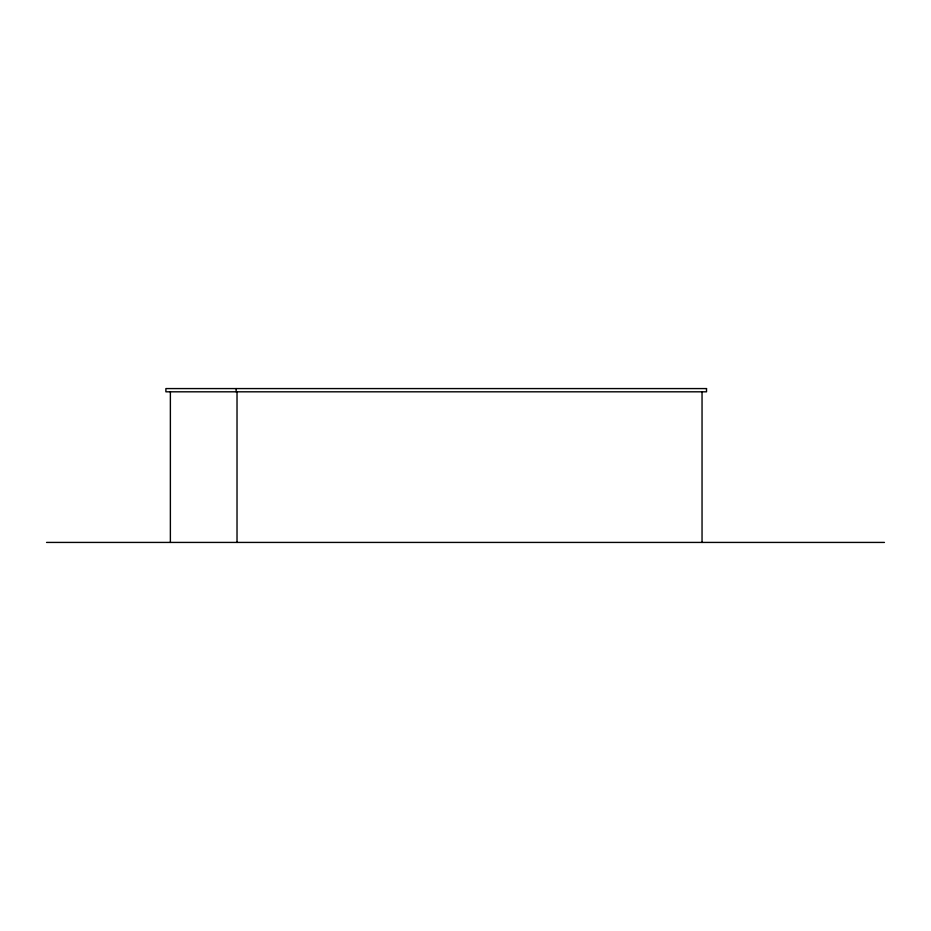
<?xml version="1.0" encoding="UTF-8"?>
<svg xmlns="http://www.w3.org/2000/svg" width="931" height="931" viewBox="0 0 931 931"><rect width="100%" height="100%" fill="white"/><g stroke="black" fill="none" stroke-linecap="round" stroke-linejoin="round"><path stroke-width="1.4" d="M46.55 542.424L884.45 542.424M702.044 391.811L702.044 542.424M237.021 391.811L237.021 542.424M236.148 388.576L236.148 391.811M170.373 391.811L170.373 542.424M706.524 388.576L165.893 388.576L165.893 391.811L706.524 391.811L706.524 388.576"/></g></svg>
